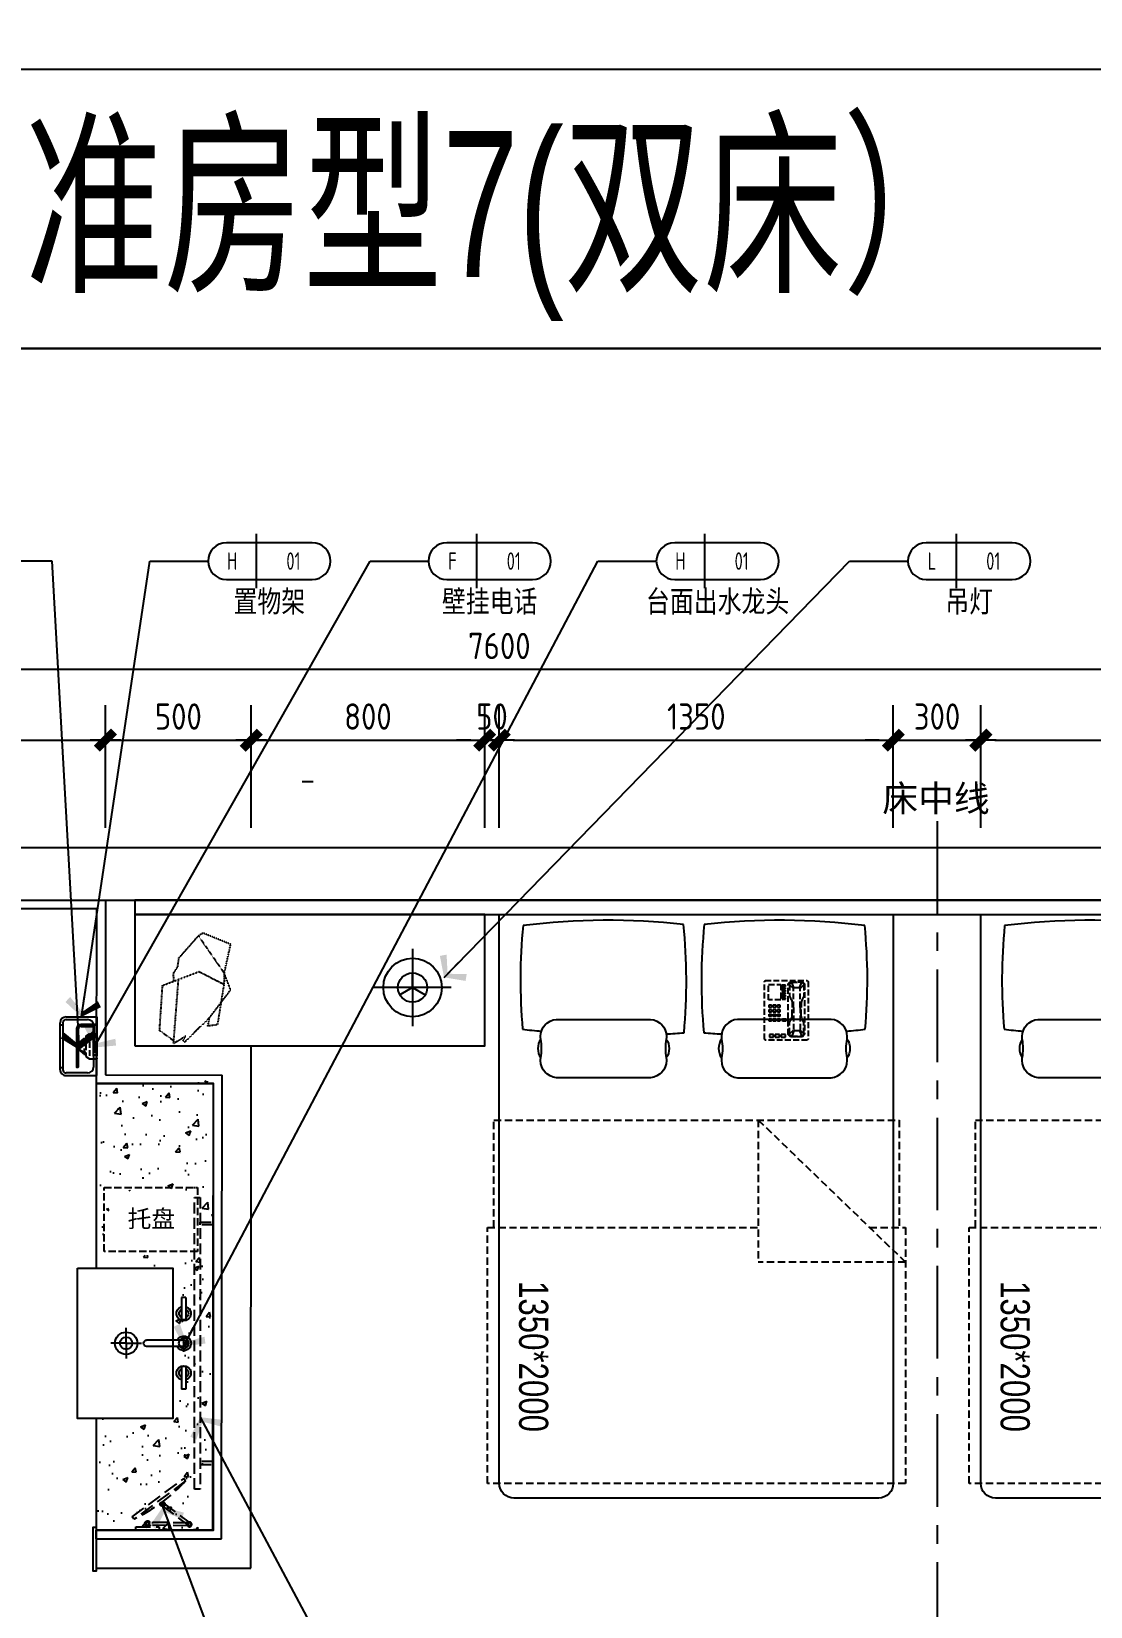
# Model space of a CAD drawing. Extents: x 220391 to 385981, y 332279 to 483868.
# Drawn here: x 260343 to 263972, y 455561 to 460960 of the extents above; entities that cross this region are included whole.
import ezdxf
from ezdxf.enums import TextEntityAlignment as Align

# ---------------------------------------------------------------- set-up
doc = ezdxf.new("R2010")
doc.units = 0
doc.header["$MEASUREMENT"] = 0
for name, pattern in [('CENTER', [50.8, 31.75, -6.35, 6.35, -6.35]), ('DASH', [0.35, 0.25, -0.1]), ('DOM-虚线', [0.35, 0.25, -0.1]), ('HIDDEN', [0.375, 0.25, -0.125, 0, 0]), ('家具平面底图$0$DOM-虚线', [0.35, 0.25, -0.1])]:
    doc.linetypes.add(name, pattern=pattern)
for name, color, linetype in [('.', 252, 'Continuous'), ('0-索引文字', 50, 'Continuous'), ('3次物线', 19, 'Continuous'), ('F-固定家具(0.25)-DOM', 2, 'Continuous'), ('F-洁具-DOM', 1, 'Continuous'), ('F-活动家私(0.25)-DOM', 51, 'Continuous'), ('SH-文字', 50, 'Continuous'), ('墙体', 4, 'Continuous')]:
    doc.layers.add(name, color=color, linetype=linetype)
doc.styles.add('DOM-romans.shx', font='dim.shx')
doc.styles.add('MtXpl_', font='')
doc.styles.add('st', font='', dxfattribs={"width": 0.7})
doc.styles.add('家具平面底图$0$st', font='')
doc.styles.get('MtXpl_').set_extended_font_data('YouYuan')
doc.styles.get('st').set_extended_font_data('SimSun')
doc.styles.get('家具平面底图$0$st').set_extended_font_data('YouYuan')
doc.dimstyles.new('DOM_DIM_1 80', dxfattribs={"dimscale": 60, "dimtxt": 1.5, "dimasz": 0.8, "dimexe": 2, "dimexo": 1.5, "dimgap": 0.6, "dimtad": 1, "dimdec": 0, "dimrnd": 5, "dimzin": 12, "dimdsep": 46, "dimtxsty": 'DOM-romans.shx', "dimblk": 'DOM_Dimension_Tick', "dimcen": 0.125, "dimclrd": 44, "dimclre": 44, "dimclrt": 50, "dimadec": 0, "dimazin": 0, "dimtfac": 1, "dimtdec": 0, "dimtix": 1, "dimtmove": 2, "dimatfit": 3, "dimldrblk": 'DOM_Leader_Arrow', "dimfxl": 0, "dimtvp": 1, "dimtolj": 1, "dimtzin": 0, "dimarcsym": 0})

# ---------------------------------------------------------------- blocks, each defined once
blk = doc.blocks.new('ehrhhh')
at = {"color": 0}
blk.add_line((292356.6, 467829.6), (315961.1, 467829.6), dxfattribs=at)
blk.add_lwpolyline([(292356.6, 474869.8), (315961.1, 474869.8), (315961.1, 466871.5), (292356.6, 466871.5)], close=True, dxfattribs=at)
blk = doc.blocks.new('ehrhhsss')
at = {"layer": 'F-活动家私(0.25)-DOM', "color": 8, "linetype": 'DOM-虚线', "ltscale": 80}
for p, q in [((301231.8, 416361.5), (301234.6, 416364.4)), ((301231.8, 416163.2), (301231.8, 416361.5)), ((301234.6, 416364.4), (301378.3, 416364.4)), ((301246.1, 416298.3), (301246.1, 416351.4)), ((301246.1, 416351.4), (301287.8, 416351.4)), ((301287.8, 416351.4), (301287.8, 416298.3)), ((301292.1, 416348.6), (301292.1, 416344.2)), ((301303.6, 416348.6), (301292.1, 416348.6)), ((301292.1, 416344.2), (301303.6, 416344.2)), ((301303.6, 416339.9), (301292.1, 416339.9)), ((301292.1, 416339.9), (301292.1, 416335.6)), ((301292.1, 416335.6), (301303.6, 416335.6)), ((301303.6, 416344.2), (301303.6, 416348.6)), ((301303.6, 416335.6), (301303.6, 416339.9)), ((301313.7, 416352.9), (301319.4, 416360)), ((301313.7, 416179), (301313.7, 416352.9)), ((301319.4, 416355.7), (301318, 416350)), ((301318, 416350), (301318, 416311.2)), ((301318, 416350), (301330.9, 416337.1)), ((301319.4, 416360), (301362.5, 416360)), ((301325.2, 416358.6), (301319.4, 416355.7)), ((301325.2, 416358.6), (301359.6, 416358.6)), ((301332.3, 416339.9), (301325.2, 416358.6)), ((301330.9, 416337.1), (301332.3, 416339.9)), ((301330.9, 416272.4), (301330.9, 416337.1)), ((301352.5, 416339.9), (301332.3, 416339.9)), ((301352.5, 416339.9), (301359.6, 416358.6)), ((301353.9, 416337.1), (301352.5, 416339.9)), ((301366.8, 416350), (301353.9, 416337.1)), ((301353.9, 416272.4), (301353.9, 416337.1)), ((301359.6, 416358.6), (301365.4, 416355.7)), ((301362.5, 416360), (301369.7, 416352.9)), ((301365.4, 416355.7), (301366.8, 416350)), ((301366.8, 416350), (301366.8, 416311.2)), ((301369.7, 416352.9), (301369.7, 416180.4)), ((301378.3, 416364.4), (301381.2, 416361.5)), ((301381.2, 416361.5), (301381.2, 416163.2)), ((301287.8, 416298.3), (301246.1, 416298.3)), ((301303.6, 416331.3), (301292.1, 416331.3)), ((301292.1, 416331.3), (301292.1, 416327)), ((301292.1, 416327), (301303.6, 416327)), ((301303.6, 416322.7), (301292.1, 416322.7)), ((301292.1, 416322.7), (301292.1, 416318.4)), ((301292.1, 416318.4), (301303.6, 416318.4)), ((301303.6, 416314.1), (301292.1, 416314.1)), ((301292.1, 416314.1), (301292.1, 416309.8)), ((301292.1, 416309.8), (301303.6, 416309.8)), ((301303.6, 416305.4), (301292.1, 416305.4)), ((301292.1, 416305.4), (301292.1, 416301.1)), ((301292.1, 416301.1), (301303.6, 416301.1)), ((301303.6, 416327), (301303.6, 416331.3)), ((301303.6, 416318.4), (301303.6, 416322.7)), ((301303.6, 416309.8), (301303.6, 416314.1)), ((301303.6, 416301.1), (301303.6, 416305.4)), ((301318, 416311.2), (301320.9, 416304)), ((301320.9, 416304), (301325.2, 416296.8)), ((301325.2, 416296.8), (301326.6, 416286.8)), ((301326.6, 416286.8), (301326.6, 416272.4)), ((301359.6, 416296.8), (301358.2, 416286.8)), ((301358.2, 416286.8), (301358.2, 416272.4)), ((301364, 416304), (301359.6, 416296.8)), ((301366.8, 416311.2), (301364, 416304)), ((301247.6, 416281), (301256.2, 416281)), ((301247.6, 416272.4), (301247.6, 416281)), ((301256.2, 416272.4), (301247.6, 416272.4)), ((301247.6, 416265.2), (301256.2, 416265.2)), ((301247.6, 416256.6), (301247.6, 416265.2)), ((301256.2, 416256.6), (301247.6, 416256.6)), ((301247.6, 416249.4), (301256.2, 416249.4)), ((301247.6, 416240.8), (301247.6, 416249.4)), ((301256.2, 416240.8), (301247.6, 416240.8)), ((301247.6, 416233.6), (301256.2, 416233.6)), ((301247.6, 416225), (301247.6, 416233.6)), ((301256.2, 416281), (301256.2, 416272.4)), ((301256.2, 416265.2), (301256.2, 416256.6)), ((301256.2, 416249.4), (301256.2, 416240.8)), ((301256.2, 416233.6), (301256.2, 416225)), ((301261.9, 416281), (301270.6, 416281)), ((301261.9, 416272.4), (301261.9, 416281)), ((301270.6, 416272.4), (301261.9, 416272.4)), ((301261.9, 416265.2), (301270.6, 416265.2)), ((301261.9, 416256.6), (301261.9, 416265.2)), ((301270.6, 416256.6), (301261.9, 416256.6)), ((301261.9, 416249.4), (301270.6, 416249.4)), ((301261.9, 416240.8), (301261.9, 416249.4)), ((301270.6, 416240.8), (301261.9, 416240.8)), ((301261.9, 416233.6), (301270.6, 416233.6)), ((301261.9, 416225), (301261.9, 416233.6)), ((301270.6, 416281), (301270.6, 416272.4)), ((301270.6, 416265.2), (301270.6, 416256.6)), ((301270.6, 416249.4), (301270.6, 416240.8)), ((301270.6, 416233.6), (301270.6, 416225)), ((301276.3, 416272.4), (301276.3, 416281)), ((301276.3, 416281), (301284.9, 416281)), ((301284.9, 416272.4), (301276.3, 416272.4)), ((301276.3, 416265.2), (301284.9, 416265.2)), ((301276.3, 416256.6), (301276.3, 416265.2)), ((301284.9, 416256.6), (301276.3, 416256.6)), ((301276.3, 416240.8), (301276.3, 416249.4)), ((301276.3, 416249.4), (301284.9, 416249.4)), ((301284.9, 416240.8), (301276.3, 416240.8)), ((301276.3, 416233.6), (301284.9, 416233.6)), ((301276.3, 416225), (301276.3, 416233.6)), ((301284.9, 416281), (301284.9, 416272.4)), ((301284.9, 416265.2), (301284.9, 416256.6)), ((301284.9, 416249.4), (301284.9, 416240.8)), ((301284.9, 416233.6), (301284.9, 416225)), ((301293.6, 416225), (301293.6, 416233.6)), ((301293.6, 416233.6), (301305, 416233.6)), ((301305, 416233.6), (301305, 416225)), ((301318, 416220.7), (301320.9, 416227.9)), ((301320.9, 416227.9), (301325.2, 416235)), ((301325.2, 416235), (301326.6, 416245.1)), ((301326.6, 416245.1), (301326.6, 416272.4)), ((301330.9, 416272.4), (301330.9, 416194.8)), ((301353.9, 416272.4), (301353.9, 416194.8)), ((301358.2, 416245.1), (301358.2, 416272.4)), ((301359.6, 416235), (301358.2, 416245.1)), ((301364, 416227.9), (301359.6, 416235)), ((301366.8, 416220.7), (301364, 416227.9)), ((301256.2, 416225), (301247.6, 416225)), ((301249, 416179), (301249, 416170.4)), ((301263.4, 416179), (301249, 416179)), ((301270.6, 416225), (301261.9, 416225)), ((301263.4, 416170.4), (301263.4, 416179)), ((301269.1, 416179), (301269.1, 416170.4)), ((301283.5, 416179), (301269.1, 416179)), ((301284.9, 416225), (301276.3, 416225)), ((301283.5, 416170.4), (301283.5, 416179)), ((301303.6, 416179), (301289.2, 416179)), ((301289.2, 416179), (301289.2, 416170.4)), ((301305, 416225), (301293.6, 416225)), ((301303.6, 416170.4), (301303.6, 416179)), ((301320.9, 416171.8), (301313.7, 416179)), ((301318, 416181.9), (301318, 416220.7)), ((301318, 416181.9), (301330.9, 416194.8)), ((301319.4, 416176.1), (301318, 416181.9)), ((301325.2, 416173.3), (301319.4, 416176.1)), ((301332.3, 416191.9), (301325.2, 416173.3)), ((301325.2, 416173.3), (301341, 416173.3)), ((301325.2, 416173.3), (301359.6, 416173.3)), ((301330.9, 416194.8), (301332.3, 416191.9)), ((301352.5, 416191.9), (301332.3, 416191.9)), ((301353.9, 416194.8), (301352.5, 416191.9)), ((301352.5, 416191.9), (301359.6, 416173.3)), ((301366.8, 416181.9), (301353.9, 416194.8)), ((301359.6, 416173.3), (301365.4, 416176.1)), ((301369.7, 416180.4), (301362.5, 416171.8)), ((301365.4, 416176.1), (301366.8, 416181.9)), ((301366.8, 416181.9), (301366.8, 416220.7)), ((301234.6, 416160.3), (301231.8, 416163.2)), ((301378.3, 416160.3), (301234.6, 416160.3)), ((301249, 416170.4), (301263.4, 416170.4)), ((301269.1, 416170.4), (301283.5, 416170.4)), ((301289.2, 416170.4), (301303.6, 416170.4)), ((301341.1, 416171.8), (301320.9, 416171.8)), ((301362.5, 416171.8), (301320.9, 416171.8)), ((301381.2, 416163.2), (301378.3, 416160.3))]:
    blk.add_line(p, q, dxfattribs=at)
blk = doc.blocks.new('ehrhr')
for p, q in [((-50032, 435.5), (-50017, 435.5)), ((-50032, 435.5), (-50032, 358.5)), ((-50017, 435.5), (-50017, 358.5)), ((-50032, 358.5), (-50017, 358.5)), ((-50024.5, 289.5), (-49897.5, 289.5)), ((-50024.5, 267.5), (-49897.5, 267.5)), ((-50032, 198.5), (-50017, 198.5)), ((-50032, 198.5), (-50032, 121.5)), ((-50017, 198.5), (-50017, 121.5)), ((-50032, 121.5), (-50017, 121.5))]:
    blk.add_line(p, q)
at = {"color": 8}
blk.add_line((-50024.5, 249), (-50024.5, 303.7), dxfattribs=at)
blk.add_circle((-50024.5, 278.5), 17.5)
for centre, start, end in [((-50024.5, 380.5), 107.4898, 72.5102), ((-50024.5, 278.5), 26.2371, 333.7629), ((-50024.5, 176.5), 287.4649, 252.5351)]:
    blk.add_arc(centre, 25, start, end, dxfattribs=at)
for centre, radius, start, end in [((-50024.5, 380.5), 16, 118.0716, 241.9284), ((-50024.5, 380.5), 16, 298.0716, 61.9284), ((-50024.5, 278.5), 11, 90, 270), ((-49897.5, 278.5), 11, 270, 90), ((-50024.5, 176.5), 16, 118.0268, 241.9732), ((-50024.5, 176.5), 16, 298.0268, 61.9732)]:
    blk.add_arc(centre, radius, start, end)
blk = doc.blocks.new('A$C11a661c9')
at = {"color": 8}
for q in [(-52.5, 0), (0, 52.5), (0, -52.5), (52.5, 0)]:
    blk.add_line((0, 0), q, dxfattribs=at)
at = {"color": 1}
blk.add_lwpolyline([(-257.3, -166.3), (-257.3, 160.1), (257.3, 160.1), (257.3, -166.3)], close=True, dxfattribs=at)
at = {"color": 8}
for radius in [38.3, 21.2]:
    blk.add_circle((0, 0), radius, dxfattribs=at)
at = {"layer": 'F-固定家具(0.25)-DOM', "xscale": -1, "rotation": 90}
blk.add_blockref('ehrhr', (278.5, -49827.1), dxfattribs=at)
blk = doc.blocks.new('A$C24FB7273')
at = {"color": 8, "linetype": 'HIDDEN', "ltscale": 100}
for p in [(-704.2, -212.5), (-1191.3, -717)]:
    blk.add_line(p, (-1191.3, -212.5), dxfattribs=at)
for points in [[(-1072.6, -594), (-1072.6, -717), (-1950, -717), (-1950, 715.5), (-1072.6, 715.5), (-1072.6, -212.5)], [(-1072.6, 693.8), (-704.2, 693.8), (-704.2, -695.4), (-1072.6, -695.4)], [(-704.2, -212.5), (-1191.3, -717)]]:
    blk.add_lwpolyline(points, dxfattribs=at)
blk.add_lwpolyline([(0, -675), (-1950, -675, -0.414214), (-2000, -625), (-2000, 625, -0.414214), (-1950, 675), (0, 675)], format="xyb", close=True)
at = {"color": 8}
for points in [[(-426.5, 532.9, 0.307692), (-491.5, 532.9, -1.888889)], [(-559, 157.2), (-559, 478.5, -0.392708), (-499.8, 533.5, -0.035252), (-491.5, 532.9, 0.092308), (-426.5, 532.9, -0.035252), (-418.1, 533.5, -0.392708), (-359, 478.5), (-359, 157.2, -0.392708), (-418.1, 102.3, -0.035252), (-426.5, 102.9, 0.092308), (-491.5, 102.9, -0.035252), (-499.8, 102.3, -0.392708), (-559, 157.2, 27.022466)], [(-426.5, 102.9, -0.307692), (-491.5, 102.9, 1.888889)], [(-559, -141.1), (-559, -462.4, 0.392708), (-499.8, -517.3, 0.035252), (-491.5, -516.7, -0.092308), (-426.5, -516.7, 0.035252), (-418.1, -517.3, 0.392708), (-359, -462.4), (-359, -141.1, 0.392708), (-418.1, -86.2, 0.035252), (-426.5, -86.7, -0.092308), (-491.5, -86.7, 0.035252), (-499.8, -86.2, 0.392708), (-559, -141.1, -27.022466)], [(-426.5, -86.7, 0.307692), (-491.5, -86.7, -1.888889)], [(-426.5, -516.7, -0.307692), (-491.5, -516.7, 1.888889)]]:
    blk.add_lwpolyline(points, format="xyb", dxfattribs=at)
for centre, radius, start, end in [((3293.2, 181.1), 3709.4, 173.5905, 174.5939), ((-224.7, -1310.4), 1912.9, 84.391, 95.0469), ((-2294.8, 303.1), 2275.6, 353.4552, 7.3296), ((3293.2, 331.1), 3709.4, 183.5253, 184.4716), ((-229, 1946.7), 1912.9, 264.724, 275.851), ((3293.2, -314.9), 3709.4, 175.5284, 176.4747), ((-229, -1930.5), 1912.9, 84.149, 95.276), ((-2294.8, -287), 2275.6, 352.6704, 6.5448), ((3293.2, -164.9), 3709.4, 185.4061, 186.4095), ((-224.7, 1326.5), 1912.9, 264.9531, 275.609)]:
    blk.add_arc(centre, radius, start, end, dxfattribs=at)
at = {"layer": 'F-活动家私(0.25)-DOM', "color": 8, "style": '家具平面底图$0$st', "width": 0.8}
blk.add_text('1350*2000', height=100, rotation=180, dxfattribs=at).set_placement((-1514.8, 557.2), align=Align.MIDDLE_CENTER)
blk = doc.blocks.new('做成ACAD TuKuai0337')
at = {"color": 57, "linetype": 'Continuous'}
for points in [[(0, 193), (0, -193)], [(193, 0), (-193, 0)], [(0, 0), (0, 72.9)]]:
    blk.add_lwpolyline(points, dxfattribs=at)
at = {"color": 58, "linetype": 'Continuous'}
for points in [[(0, 0), (-63.1, -36.4)], [(0, 0), (63.1, -36.4)]]:
    blk.add_lwpolyline(points, dxfattribs=at)
at = {"linetype": 'Continuous'}
blk.add_circle((0, 0), 145.8, dxfattribs=at)
at = {"color": 57, "linetype": 'Continuous'}
blk.add_circle((0, 0), 72.9, dxfattribs=at)
blk = doc.blocks.new('A$C358C41F5')
at = {"color": 8, "linetype": 'DASH', "ltscale": 200}
for p, q in [((-99.4, -53.7), (-93.4, -58.2)), ((-90.5, -41.6), (-84.4, -46.1)), ((-85, -49.2), (-19.5, -136)), ((-24.9, -138), (-26.8, -9.4)), ((-14.9, -137.6), (-16.8, -9.3)), ((-93, -55.2), (-27.3, -142.1))]:
    blk.add_line(p, q, dxfattribs=at)
for points in [[(-168.6, -129.9), (-37.3, 46.5), (-45.3, 52.5), (-176.6, -124)], [(-12, -40), (0, -40), (0, 40), (-12, 40)]]:
    blk.add_lwpolyline(points, close=True, dxfattribs=at)
for centre, radius in [((-22, -0.7), 5), ((-89, -52.2), 4), ((-19.7, -143.8), 7.85), ((-19.7, -143.8), 5)]:
    blk.add_circle(centre, radius, dxfattribs=at)
for centre, radius, start, end in [((-579.8, 312.6), 604.1, 312.896, 333.7833), ((-22, -0.7), 10, 300.8723, 240.8723), ((-89, -52.2), 5, 37.0519, 217.0519), ((-88.9, -52.1), 7.5, 233.3397, 53.3397), ((-21.8, -13.6), 6.6, 41.6275, 140.117)]:
    blk.add_arc(centre, radius, start, end, dxfattribs=at)
blk = doc.blocks.new('DOM_Dimension_Tick')
at = {"color": 0, "linetype": 'ByBlock'}
for p, q in [((-1.09, 0), (0, 0)), ((0, 0), (1.09, 0))]:
    blk.add_line(p, q, dxfattribs=at)
at = {"color": 0, "linetype": 'Continuous', "const_width": 0.608}
blk.add_lwpolyline([(-0.61, -0.61), (0.61, 0.61)], dxfattribs=at)
blk = doc.blocks.new('*D766')
at = {"color": 44, "lineweight": -2, "transparency": 16777216}
for p, q in [((259396.8, 458230.5), (259396.8, 458650.5)), ((260596.8, 458230.5), (260596.8, 458650.5)), ((259444.8, 458530.5), (260548.8, 458530.5))]:
    blk.add_line(p, q, dxfattribs=at)
at = {"layer": 'Defpoints', "color": 0, "transparency": 16777216}
for p in [(260596.8, 458530.5), (259396.8, 457574.8, 0), (260596.8, 457454.4, 0)]:
    blk.add_point(p, dxfattribs=at)
at = {"color": 44, "lineweight": -2, "transparency": 16777216, "xscale": 48, "yscale": 48, "zscale": 48, "rotation": 180}
blk.add_blockref('DOM_Dimension_Tick', (259396.8, 458530.5), dxfattribs=at)
at = {"color": 44, "lineweight": -2, "transparency": 16777216, "xscale": 48, "yscale": 48, "zscale": 48}
blk.add_blockref('DOM_Dimension_Tick', (260596.8, 458530.5), dxfattribs=at)
at = {"color": 50, "transparency": 16777216, "insert": (259996.8, 458611.5), "char_height": 90, "attachment_point": 5, "style": 'DOM-romans.shx'}
blk.add_mtext('\\A1;1200', dxfattribs=at)
blk = doc.blocks.new('DOM_Leader_Arrow')
at = {"color": 0, "linetype": 'ByBlock'}
blk.add_line((0, 0), (-1.5, 0), dxfattribs=at)
for points in [[(-1.29, 1), (-0.89, 1.28), (-0.36, 0), (0, 0)], [(-1.29, -1), (-0.89, -1.28), (-0.36, 0), (0, 0)]]:
    blk.add_solid(points, dxfattribs=at)
blk = doc.blocks.new('*D767')
at = {"color": 44, "lineweight": -2, "transparency": 16777216}
for p, q in [((260596.8, 458230.5), (260596.8, 458650.5)), ((261096.3, 458230.5), (261096.3, 458650.5)), ((260644.8, 458530.5), (261048.3, 458530.5))]:
    blk.add_line(p, q, dxfattribs=at)
at = {"layer": 'Defpoints', "color": 0, "transparency": 16777216}
for p in [(261096.3, 458530.5), (260596.8, 457454.4, 0), (261096.3, 457374.9, 0)]:
    blk.add_point(p, dxfattribs=at)
at = {"color": 44, "lineweight": -2, "transparency": 16777216, "xscale": 48, "yscale": 48, "zscale": 48, "rotation": 180}
blk.add_blockref('DOM_Dimension_Tick', (260596.8, 458530.5), dxfattribs=at)
at = {"color": 44, "lineweight": -2, "transparency": 16777216, "xscale": 48, "yscale": 48, "zscale": 48}
blk.add_blockref('DOM_Dimension_Tick', (261096.3, 458530.5), dxfattribs=at)
at = {"color": 50, "transparency": 16777216, "insert": (260846.6, 458611.5), "char_height": 90, "attachment_point": 5, "style": 'DOM-romans.shx'}
blk.add_mtext('\\A1;500', dxfattribs=at)
blk = doc.blocks.new('*D770')
at = {"color": 44, "lineweight": -2, "transparency": 16777216}
for p, q in [((257909.6, 456274.8), (257489.6, 456274.8)), ((257609.6, 456226.8), (257609.6, 455722.8)), ((257909.6, 455674.8), (257489.6, 455674.8))]:
    blk.add_line(p, q, dxfattribs=at)
at = {"layer": 'Defpoints', "color": 0, "transparency": 16777216}
for p in [(259394.6, 456274.8, 0), (257609.6, 455674.8), (260722.7, 455674.8, 0)]:
    blk.add_point(p, dxfattribs=at)
at = {"color": 44, "lineweight": -2, "transparency": 16777216, "xscale": 48, "yscale": 48, "zscale": 48}
for p, rotation in [((257609.6, 456274.8), 90), ((257609.6, 455674.8), 270)]:
    blk.add_blockref('DOM_Dimension_Tick', p, dxfattribs=dict(at, rotation=rotation))
at = {"color": 50, "transparency": 16777216, "insert": (257528.6, 455974.8), "char_height": 90, "attachment_point": 5, "rotation": 90, "style": 'DOM-romans.shx'}
blk.add_mtext('\\A1;600', dxfattribs=at)
blk = doc.blocks.new('*D771')
at = {"color": 44, "lineweight": -2, "transparency": 16777216}
for p, q in [((261096.3, 458320.5), (261096.3, 458650.5)), ((261896.2, 458230.5), (261896.2, 458650.5)), ((261144.3, 458530.5), (261848.2, 458530.5))]:
    blk.add_line(p, q, dxfattribs=at)
at = {"layer": 'Defpoints', "color": 0, "transparency": 16777216}
for p in [(261896.2, 458530.5), (261096.3, 458230.5, 0), (261896.2, 457520.2, 0)]:
    blk.add_point(p, dxfattribs=at)
at = {"color": 44, "lineweight": -2, "transparency": 16777216, "xscale": 48, "yscale": 48, "zscale": 48, "rotation": 180}
blk.add_blockref('DOM_Dimension_Tick', (261096.3, 458530.5), dxfattribs=at)
at = {"color": 44, "lineweight": -2, "transparency": 16777216, "xscale": 48, "yscale": 48, "zscale": 48}
blk.add_blockref('DOM_Dimension_Tick', (261896.2, 458530.5), dxfattribs=at)
at = {"color": 50, "transparency": 16777216, "insert": (261496.2, 458611.5), "char_height": 90, "attachment_point": 5, "style": 'DOM-romans.shx'}
blk.add_mtext('\\A1;800', dxfattribs=at)
blk = doc.blocks.new('*D772')
at = {"color": 44, "lineweight": -2, "transparency": 16777216}
for p, q in [((261946.2, 458230.5), (261946.2, 458650.5)), ((263296.2, 458230.5), (263296.2, 458650.5)), ((261994.2, 458530.5), (263248.2, 458530.5))]:
    blk.add_line(p, q, dxfattribs=at)
at = {"layer": 'Defpoints', "color": 0, "transparency": 16777216}
for p in [(263296.2, 458530.5), (261946.2, 457385.1, 0), (263296.2, 457420.7, 0)]:
    blk.add_point(p, dxfattribs=at)
at = {"color": 44, "lineweight": -2, "transparency": 16777216, "xscale": 48, "yscale": 48, "zscale": 48, "rotation": 180}
blk.add_blockref('DOM_Dimension_Tick', (261946.2, 458530.5), dxfattribs=at)
at = {"color": 44, "lineweight": -2, "transparency": 16777216, "xscale": 48, "yscale": 48, "zscale": 48}
blk.add_blockref('DOM_Dimension_Tick', (263296.2, 458530.5), dxfattribs=at)
at = {"color": 50, "transparency": 16777216, "insert": (262621.2, 458611.5), "char_height": 90, "attachment_point": 5, "style": 'DOM-romans.shx'}
blk.add_mtext('\\A1;1350', dxfattribs=at)
blk = doc.blocks.new('*D773')
at = {"color": 44, "lineweight": -2, "transparency": 16777216}
for p, q in [((263296.2, 458230.5), (263296.2, 458650.5)), ((263596.2, 458230.5), (263596.2, 458650.5)), ((263248.2, 458530.5), (263200.2, 458530.5)), ((263296.2, 458530.5), (263596.2, 458530.5)), ((263644.2, 458530.5), (263692.2, 458530.5))]:
    blk.add_line(p, q, dxfattribs=at)
at = {"layer": 'Defpoints', "color": 0, "transparency": 16777216}
for p in [(263596.2, 458530.5), (263596.2, 457514.5, 0), (263296.2, 457420.7, 0)]:
    blk.add_point(p, dxfattribs=at)
at = {"color": 44, "lineweight": -2, "transparency": 16777216, "xscale": 48, "yscale": 48, "zscale": 48}
blk.add_blockref('DOM_Dimension_Tick', (263296.2, 458530.5), dxfattribs=at)
at = {"color": 44, "lineweight": -2, "transparency": 16777216, "xscale": 48, "yscale": 48, "zscale": 48, "rotation": 180}
blk.add_blockref('DOM_Dimension_Tick', (263596.2, 458530.5), dxfattribs=at)
at = {"color": 50, "transparency": 16777216, "insert": (263446.2, 458611.5), "char_height": 90, "attachment_point": 5, "style": 'DOM-romans.shx'}
blk.add_mtext('\\A1;300', dxfattribs=at)
blk = doc.blocks.new('*D774')
at = {"color": 44, "lineweight": -2, "transparency": 16777216}
for p, q in [((263596.2, 458230.5), (263596.2, 458650.5)), ((264996.2, 458230.5), (264996.2, 458650.5)), ((263644.2, 458530.5), (264948.2, 458530.5))]:
    blk.add_line(p, q, dxfattribs=at)
at = {"layer": 'Defpoints', "color": 0, "transparency": 16777216}
for p in [(264996.2, 458530.5), (263596.2, 457514.5, 0), (264996.2, 457432.5, 0)]:
    blk.add_point(p, dxfattribs=at)
at = {"color": 44, "lineweight": -2, "transparency": 16777216, "xscale": 48, "yscale": 48, "zscale": 48, "rotation": 180}
blk.add_blockref('DOM_Dimension_Tick', (263596.2, 458530.5), dxfattribs=at)
at = {"color": 44, "lineweight": -2, "transparency": 16777216, "xscale": 48, "yscale": 48, "zscale": 48}
blk.add_blockref('DOM_Dimension_Tick', (264996.2, 458530.5), dxfattribs=at)
at = {"color": 50, "transparency": 16777216, "insert": (264296.2, 458611.5), "char_height": 90, "attachment_point": 5, "style": 'DOM-romans.shx'}
blk.add_mtext('\\A1;1400', dxfattribs=at)
blk = doc.blocks.new('*D781')
at = {"color": 44, "lineweight": -2, "transparency": 16777216}
for p, q in [((258146.4, 458472.5), (258146.4, 458892.5)), ((265746.2, 458472.5), (265746.2, 458892.5)), ((265698.2, 458772.5), (258194.4, 458772.5))]:
    blk.add_line(p, q, dxfattribs=at)
at = {"layer": 'Defpoints', "color": 0, "transparency": 16777216}
for p in [(258146.4, 458772.5), (258146.4, 458318.7, 0), (265746.2, 458318.7)]:
    blk.add_point(p, dxfattribs=at)
at = {"color": 44, "lineweight": -2, "transparency": 16777216, "xscale": 48, "yscale": 48, "zscale": 48, "rotation": 180}
blk.add_blockref('DOM_Dimension_Tick', (258146.4, 458772.5), dxfattribs=at)
at = {"color": 44, "lineweight": -2, "transparency": 16777216, "xscale": 48, "yscale": 48, "zscale": 48}
blk.add_blockref('DOM_Dimension_Tick', (265746.2, 458772.5), dxfattribs=at)
at = {"color": 50, "transparency": 16777216, "insert": (261946.3, 458853.5), "char_height": 90, "attachment_point": 5, "style": 'DOM-romans.shx'}
blk.add_mtext('\\A1;7600', dxfattribs=at)
blk = doc.blocks.new('*D783')
at = {"color": 44, "lineweight": -2, "transparency": 16777216}
for p, q in [((261896.2, 458230.5), (261896.2, 458650.5)), ((261946.2, 458230.5), (261946.2, 458650.5)), ((261848.2, 458530.5), (261800.2, 458530.5)), ((261946.2, 458530.5), (261896.2, 458530.5)), ((261994.2, 458530.5), (262042.2, 458530.5))]:
    blk.add_line(p, q, dxfattribs=at)
at = {"layer": 'Defpoints', "color": 0, "transparency": 16777216}
for p in [(261896.2, 458530.5), (261896.2, 457824.8, 0), (261946.2, 457824.8, 0)]:
    blk.add_point(p, dxfattribs=at)
at = {"color": 44, "lineweight": -2, "transparency": 16777216, "xscale": 48, "yscale": 48, "zscale": 48}
blk.add_blockref('DOM_Dimension_Tick', (261896.2, 458530.5), dxfattribs=at)
at = {"color": 44, "lineweight": -2, "transparency": 16777216, "xscale": 48, "yscale": 48, "zscale": 48, "rotation": 180}
blk.add_blockref('DOM_Dimension_Tick', (261946.2, 458530.5), dxfattribs=at)
at = {"color": 50, "transparency": 16777216, "insert": (261921.2, 458611.5), "char_height": 90, "attachment_point": 5, "style": 'DOM-romans.shx'}
blk.add_mtext('\\A1;50', dxfattribs=at)
blk = doc.blocks.new('A$C7b11c8ce')
at = {"color": 8, "linetype": 'DASH', "ltscale": 0.25}
blk.add_line((-165.3, -140), (-104.5, -184), dxfattribs=at)
for points in [[(111.7, 104.6), (139.1, 229), (20.9, 277.2), (0.8, 265.2)], [(-103.6, 71.5), (-106.2, 104), (-87.6, 133), (-82.7, 170.4), (0.8, 265.2), (111.7, 104.6), (110.2, 57.9)], [(-165.3, -140), (-152.6, 52.8), (3.5, 112.4), (110.2, 57.9), (82.2, -115.9), (41.6, -121), (49.2, -84.2), (-58.7, -190.7), (-65.1, -181.2), (-53.2, -164.7), (-105.5, -196.6), (-84.2, 78.9)], [(49.2, -84.2), (139.1, 33.9), (111.7, 104.6)]]:
    blk.add_lwpolyline(points, dxfattribs=at)
blk = doc.blocks.new('ehrhrh')
at = {"layer": 'F-洁具-DOM', "color": 8, "linetype": 'DOM-虚线', "ltscale": 150}
for points in [[(500, 43.5), (500, 63.5), (-500, 63.5), (-500, 43.5)], [(-415.5, 0), (-405.5, 0), (-405.5, 43.5), (-415.5, 43.5)], [(415.5, 0), (405.5, 0), (405.5, 43.5), (415.5, 43.5)]]:
    blk.add_lwpolyline(points, close=True, dxfattribs=at)
blk = doc.blocks.new('DOM-立面家具标注符号-002')
blk.add_line((0, 3.1), (0, -3.1))
at = {"color": 150}
blk.add_lwpolyline([(-3.4, 2.1, 1), (-3.4, -2.1), (6.4, -2.1, 1), (6.4, 2.1)], format="xyb", close=True, dxfattribs=at)
at = {"style": 'st', "width": 0.8, "flags": 4}
blk.add_attdef('ITEM6', text='', height=2.5, dxfattribs=at).set_placement((-6, 0), align=Align.MIDDLE_RIGHT)
at = {"style": 'DOM-romans.shx', "width": 0.8}
for tag, flags, p in [('NUM1', 12, (-2.75, 0)), ('NUM2', 4, (4.25, 0)), ('NUM4', 4, (1.5, -4.6)), ('NUM5', 4, (1.5, -7.6))]:
    blk.add_attdef(tag, text='', height=2, dxfattribs=dict(at, flags=flags)).set_placement(p, align=Align.MIDDLE)
at = {"style": 'st', "width": 0.8, "flags": 4}
blk.add_attdef('NUM3', text='', height=2.5, dxfattribs=at).set_placement((9, 0), align=Align.MIDDLE_LEFT)
blk.add_attdef('NUM7', text='', height=2.5, dxfattribs=at).set_placement((1.5, -10.85), align=Align.MIDDLE_CENTER)
blk = doc.blocks.new('家具平面底图$0$dfsggag')
at = {"color": 8, "linetype": '家具平面底图$0$DOM-虚线', "ltscale": 80}
for p, q in [((-27, 43.6), (-12.7, 59.3)), ((-11.1, 59.3), (-20.4, 42.7)), ((-12.7, 59.3), (12.7, 59.3)), ((11.1, 59.3), (20.4, 42.7)), ((27, 43.6), (12.7, 59.3)), ((-34.9, 36.8), (-42.9, 25.1)), ((-42.9, 25.1), (-42.9, 0)), ((-42.9, 25.1), (42.9, 25.1)), ((-42.9, 0), (42.9, 0)), ((-34.9, 36.8), (34.9, 36.8)), ((-27, 43.6), (-20.4, 42.7)), ((-27, 43.6), (-27, 36.8)), ((-20.4, 42.7), (20.4, 42.7)), ((-20.4, 42.7), (-20.4, 36.8)), ((27, 43.6), (20.4, 42.7)), ((20.4, 42.7), (20.4, 36.8)), ((27, 43.6), (27, 36.8)), ((34.9, 36.8), (42.9, 25.1)), ((42.9, 25.1), (42.9, 0))]:
    blk.add_line(p, q, dxfattribs=at)
for points in [[(-11.3, 11.2), (-4.7, 11.2), (-4.7, 5.1), (-11.3, 5.1)], [(1.2, 11.2), (7.8, 11.2), (7.8, 5.1), (1.2, 5.1)], [(13.6, 11.2), (20.2, 11.2), (20.2, 5.1), (13.6, 5.1)]]:
    blk.add_lwpolyline(points, close=True, dxfattribs=at)
blk = doc.blocks.new('家具平面底图$0$A$C08F94FB0')
at = {"linetype": 'Continuous'}
for p, q in [((-100.5, 0), (-30.5, 0)), ((-100.5, -105), (-100.5, 0)), ((-30.5, 0), (-30.5, -7)), ((100.5, 0), (30.5, 0)), ((100.5, -105), (100.5, 0)), ((-0.5, -125), (-80.5, -125)), ((80.5, -125), (-0.5, -125))]:
    blk.add_line(p, q, dxfattribs=at)
at = {"color": 8, "linetype": 'Continuous'}
for p, q in [((-30.5, 0), (30.5, 0)), ((-91.5, -105), (-91.5, -31)), ((-0.5, -11), (-71.5, -11)), ((34.5, -11), (-36.3, -11)), ((30.5, 0), (30.5, -7)), ((34.5, -11), (71.5, -11)), ((91.5, -31), (91.5, -105)), ((-80.5, -116), (-0.5, -116)), ((-0.5, -116), (80.5, -116))]:
    blk.add_line(p, q, dxfattribs=at)
at = {"color": 8}
for p, q in [((-72.1, -116), (-72.1, -125)), ((73.5, -116), (73.5, -125))]:
    blk.add_line(p, q, dxfattribs=at)
at = {"color": 8, "linetype": 'Continuous'}
for centre, radius, start, end in [((-71.5, -31), 20, 90, 180), ((34.5, -7), 4, 180, 270), ((71.5, -31), 20, 0, 90), ((-80.5, -105), 11, 180, 270), ((80.5, -105), 11, 270, 0)]:
    blk.add_arc(centre, radius, start, end, dxfattribs=at)
at = {"linetype": 'Continuous'}
for centre, radius, start, end in [((-34.5, -7), 4, 270, 0), ((-80.5, -105), 20, 180, 270), ((80.5, -105), 20, 270, 0)]:
    blk.add_arc(centre, radius, start, end, dxfattribs=at)
blk = doc.blocks.new('家具平面底图$0$A$C2B4824DF')
for p, q in [((63.5, -57), (63.5, 72.7)), ((69.2, 73), (63.8, 73)), ((69.5, -57), (69.5, 72.7)), ((0, -13.5), (0, -72.5)), ((9.5, -13), (0.5, -13)), ((10, -73), (10, -13.5)), ((0.5, -73), (9.5, -73)), ((53.5, -67), (10, -67)), ((10, -73), (53.5, -73))]:
    blk.add_line(p, q)
at = {"color": 250}
for p, q in [((69.5, 69), (63.5, 69)), ((69.5, 66.2), (63.5, 66.2)), ((69.5, 62.1), (63.5, 62.1)), ((63.8, -57), (63.8, 73)), ((63.8, 65.9), (69.2, 65.9)), ((69.2, 64.9), (63.8, 64.9)), ((69.2, -57), (69.2, 73)), ((10, -13.5), (0, -13.5)), ((0.5, -73), (0.5, -13)), ((9.5, -73), (9.5, -13)), ((69.5, -47.1), (63.5, -47.1)), ((69.5, -51.2), (63.5, -51.2)), ((69.2, -49.9), (63.8, -49.9)), ((69.2, -50.9), (63.8, -50.9)), ((10, -72.5), (0, -72.5)), ((53.5, -67.3), (10, -67.3)), ((10, -72.7), (53.5, -72.7)), ((53.5, -67.3), (53.5, -67)), ((53.5, -72.7), (53.5, -73)), ((63.8, -57), (63.5, -57)), ((69.2, -57), (69.5, -57))]:
    blk.add_line(p, q, dxfattribs=at)
for centre, radius, start, end in [((63.8, 72.7), 0.3, 90, 180), ((69.2, 72.7), 0.3, 0, 90), ((0.5, -13.5), 0.5, 90, 180), ((9.5, -13.5), 0.5, 0, 90), ((0.5, -72.5), 0.5, 180, 270), ((9.5, -72.5), 0.5, 270, 342.3099), ((53.5, -57), 16, 270, 0), ((53.5, -57), 10, 270, 0)]:
    blk.add_arc(centre, radius, start, end)
for radius in [15.7, 10.3]:
    blk.add_arc((53.5, -57), radius, 270, 0, dxfattribs=at)
for points, start_tangent, end_tangent in [([(63.5, 66.2), (63.5, 66.1), (63.6, 66), (63.7, 65.9), (63.8, 65.9)], (0, -1), (1, 0)), ([(63.5, 65.2), (63.5, 65.1), (63.6, 65), (63.7, 64.9), (63.8, 64.9)], (0, -1), (1, 0)), ([(69.2, 65.9), (69.3, 65.9), (69.4, 66), (69.5, 66.1), (69.5, 66.2)], (1, 0), (0, 1)), ([(69.5, 65.2), (69.5, 65.1), (69.4, 65), (69.3, 64.9), (69.2, 64.9)], (0, -1), (-1, 0)), ([(63.5, -50.2), (63.5, -50.1), (63.6, -50), (63.7, -49.9), (63.8, -49.9)], (0, 1), (1, 0)), ([(63.8, -50.9), (63.7, -50.9), (63.6, -51), (63.5, -51.1), (63.5, -51.2)], (-1, 0), (0, -1)), ([(69.5, -50.2), (69.5, -50.1), (69.4, -50), (69.3, -49.9), (69.2, -49.9)], (0, 1), (-1, 0)), ([(69.5, -51.2), (69.5, -51.1), (69.4, -51), (69.3, -50.9), (69.2, -50.9)], (0, 1), (-1, 0))]:
    blk.add_spline(points, degree=3, dxfattribs=dict(at, start_tangent=start_tangent, end_tangent=end_tangent))

msp = doc.modelspace()

# ---------------------------------------------------------------- hatches: boundary and pattern name
at = {"layer": '.'}
h = msp.add_hatch(dxfattribs=at)
h.set_pattern_fill('AR-CONC', color=8, scale=25)
h.set_pattern_definition([(50, (250580.45, 446730.32), (179.315, -15.688), [18.75, -206.25]), (355, (250580.45, 446730.32), (-34.6878, 188.048), [15, -165]), (100.4514, (250595.4, 446729.02), (144.6272, 172.36), [15.935, -175.2855]), (46.1842, (250580.45, 446780.32), (266.8103, -41.3798), [28.125, -309.375]), (96.6356, (250602.69, 446776.87), (233.6655, 243.5297), [23.9026, -262.9284]), (351.1842, (250580.45, 446780.32), (233.6655, 243.5297), [22.5, -247.5]), (21, (250605.45, 446767.82), (149.2268, -100.6547), [18.75, -206.25]), (326, (250605.45, 446767.82), (60.8288, 181.2875), [15, -165]), (71.4514, (250617.89, 446759.44), (210.0556, 80.6328), [15.935, -175.2855]), (37.5, (250580.45, 446730.32), (3.03996, 83.22346), [0, -163, 0, -167.5, 0, -165.625]), (7.5, (250580.45, 446730.32), (65.7674, 98.60293), [0, -95.5, 0, -159.25, 0, -63.125]), (327.5, (250524.7, 446730.32), (133.4556, -5.63872), [0, -62.5, 0, -195, 0, -258.75]), (317.5, (250499.7, 446730.32), (145.7965, 25.0262), [0, -81.25, 0, -129.5, 0, -183.75])])
h.paths.add_polyline_path([(260608.7, 456765.3), (260608.7, 456985.3), (260928.7, 456985.3), (260928.7, 456765.3)], flags=16)
edge = h.paths.add_edge_path()
edge.add_line((260566.7, 456720.4), (260827.7, 456720.4))
edge.add_line((260827.7, 456720.4), (260827.7, 456474))
edge.add_line((260827.7, 456474), (260738.1, 456474))
edge.add_arc((260738.1, 456463), 11, 90, 270)
edge.add_line((260738.1, 456452), (260827.7, 456452))
edge.add_line((260827.7, 456452), (260827.7, 456205.7))
edge.add_line((260827.7, 456205.7), (260566.7, 456205.7))
edge.add_line((260566.7, 456205.7), (260566.7, 455822.3))
edge.add_line((260566.7, 455822.3), (260965.1, 455822.3))
edge.add_line((260965.1, 455822.3), (260965.1, 457363.1))
edge.add_line((260965.1, 457363.1), (260566.7, 457363.1))
edge.add_line((260566.7, 457363.1), (260566.7, 456720.4))

# ---------------------------------------------------------------- linework, layer by layer
at = {"color": 8, "linetype": 'CENTER', "ltscale": 10}
msp.add_line((263446.2, 458252.3, 0), (263446.2, 454419.4, 0), dxfattribs=at)
at = {"color": 4}
for p, q in [((260597.3, 457982.5, 0), (260597.3, 457383.1, 0)), ((260697.3, 457982.5, 0), (260697.3, 457483, 0)), ((260697.3, 457483, 0), (261096.4, 457482.5, 0)), ((260597.3, 457383.1, 0), (260996.3, 457382.6, 0)), ((260566.7, 457353.1, 0), (260966.5, 457353.1, 0)), ((260565.1, 455792.3, 0), (260994.9, 455792.3, 0)), ((260565.1, 455792.3, 0), (260965.1, 455792.3, 0)), ((260565.1, 455792.3, 0), (260565.1, 455692.3, 0)), ((260565.1, 455692.3, 0), (261094.8, 455692.3, 0))]:
    msp.add_line(p, q, dxfattribs=at)
at = {"color": 3}
for p in [(260965.1, 455822.3, 0), (260565.1, 455792.3, 0)]:
    msp.add_line(p, (260565.1, 455822.3, 0), dxfattribs=at)
at = {"color": 2, "elevation": 0}
for points in [[(260697.3, 457932.5), (265746.2, 457932.5), (265746.2, 457982.5), (260697.3, 457982.5)], [(260697.3, 457482.5), (261896.2, 457482.5), (261896.2, 457932.5), (260697.3, 457932.5)]]:
    msp.add_lwpolyline(points, close=True, dxfattribs=at)
msp.add_lwpolyline([(260565.1, 456205.7), (260565.1, 455822.3), (260966.5, 455822.3), (260966.5, 457353.1), (260565.1, 457353.1), (260565.1, 456720.4)], dxfattribs=at)
at = {"color": 1, "elevation": 0}
msp.add_lwpolyline([(260565.1, 455692.3), (260565.1, 455682.3), (260555.1, 455682.3), (260555.1, 455822.3), (260555.1, 455832.3), (260565.1, 455832.3)], close=True, dxfattribs=at)
at = {"layer": '3次物线'}
msp.add_line((261308.9, 458387.5, 0), (261270.7, 458387.5, 0), dxfattribs=at)
at = {"layer": '3次物线', "color": 3}
for p, q in [((260567.3, 457952.5, 0), (259742.9, 457952.5, 0)), ((260566.7, 457353.1, 0), (260567.3, 457952.5, 0)), ((260965.1, 455822.3, 0), (260966.5, 457353.1, 0))]:
    msp.add_line(p, q, dxfattribs=at)
at = {"layer": 'F-洁具-DOM', "color": 8, "linetype": 'DOM-虚线', "ltscale": 100, "elevation": 0}
msp.add_lwpolyline([(260912, 456777.3), (260592, 456777.3), (260592, 456997.3), (260912, 456997.3)], close=True, dxfattribs=at)
at = {"layer": '墙体'}
for p, q in [((257966.7, 458162.5, 0), (265926.2, 458162.5, 0)), ((259722.9, 457982.5, 0), (265746.2, 457982.5, 0)), ((261094.8, 455692.3, 0), (261096.4, 457482.5, 0)), ((260994.9, 455792.3, 0), (260996.3, 457382.6, 0))]:
    msp.add_line(p, q, dxfattribs=at)

# ---------------------------------------------------------------- block references
at = {"color": 4}
for name, p in [('ehrhhh', (-48360.7, -6998.3)), ('ehrhhh', (-48360.7, -14996.6)), ('ehrhhsss', (-38377.1, 41342, -1044096.2))]:
    msp.add_blockref(name, p, dxfattribs=at)
at = {"color": 4, "xscale": 0.8, "yscale": 0.8, "zscale": 0.8}
msp.add_blockref('A$C7b11c8ce', (260914.6, 457647.4), dxfattribs=at)
at = {"color": 4, "xscale": -1, "rotation": 90}
msp.add_blockref('ehrhrh', (260965.1, 456463, 0), dxfattribs=at)
at = {"color": 4, "rotation": 270}
msp.add_blockref('A$C11a661c9', (260667.6, 456463, 0), dxfattribs=at)
at = {"layer": '0-索引文字'}
ref = msp.add_blockref('DOM-立面家具标注符号-002', (261113.4, 459144.5, 0), dxfattribs=dict(at, xscale=30, yscale=30, zscale=30))
ref.add_attrib('NUM1', 'H', dxfattribs={"layer": '0', "height": 60, "style": 'DOM-romans.shx', "width": 0.8}).set_placement((261030.9, 459144.5, 0), align=Align.MIDDLE)
ref.add_attrib('NUM2', '01', dxfattribs={"layer": '0', "height": 60, "style": 'DOM-romans.shx', "width": 0.8}).set_placement((261240.9, 459144.5, 0), align=Align.MIDDLE)
ref.add_attrib('NUM7', '置物架', dxfattribs={"layer": '0', "height": 75, "style": 'st', "width": 0.8}).set_placement((261158.4, 459006.5, 0), align=Align.MIDDLE_CENTER)
ref = msp.add_blockref('DOM-立面家具标注符号-002', (261868.4, 459144.5, 0), dxfattribs=dict(at, xscale=30, yscale=30, zscale=30))
ref.add_attrib('NUM1', 'F', dxfattribs={"layer": '0', "height": 60, "style": 'DOM-romans.shx', "width": 0.8}).set_placement((261785.9, 459144.5, 0), align=Align.MIDDLE)
ref.add_attrib('NUM2', '01', dxfattribs={"layer": '0', "height": 60, "style": 'DOM-romans.shx', "width": 0.8}).set_placement((261995.9, 459144.5, 0), align=Align.MIDDLE)
ref.add_attrib('NUM7', '壁挂电话', dxfattribs={"layer": '0', "height": 75, "style": 'st', "width": 0.8}).set_placement((261913.4, 459006.5, 0), align=Align.MIDDLE_CENTER)
ref = msp.add_blockref('DOM-立面家具标注符号-002', (262649.3, 459144.5, 0), dxfattribs=dict(at, xscale=30, yscale=30, zscale=30))
ref.add_attrib('NUM1', 'H', dxfattribs={"layer": '0', "height": 60, "style": 'DOM-romans.shx', "width": 0.8}).set_placement((262566.8, 459144.5, 0), align=Align.MIDDLE)
ref.add_attrib('NUM2', '01', dxfattribs={"layer": '0', "height": 60, "style": 'DOM-romans.shx', "width": 0.8}).set_placement((262776.8, 459144.5, 0), align=Align.MIDDLE)
ref.add_attrib('NUM7', '台面出水龙头', dxfattribs={"layer": '0', "height": 75, "style": 'st', "width": 0.8}).set_placement((262694.3, 459006.5, 0), align=Align.MIDDLE_CENTER)
ref = msp.add_blockref('DOM-立面家具标注符号-002', (263511.4, 459144.5), dxfattribs=dict(at, xscale=30, yscale=30, zscale=30))
ref.add_attrib('NUM1', 'L', dxfattribs={"layer": '0', "height": 60, "style": 'DOM-romans.shx', "width": 0.8}).set_placement((263428.9, 459144.5), align=Align.MIDDLE)
ref.add_attrib('NUM2', '01', dxfattribs={"layer": '0', "height": 60, "style": 'DOM-romans.shx', "width": 0.8}).set_placement((263638.9, 459144.5), align=Align.MIDDLE)
ref.add_attrib('NUM7', '吊灯', dxfattribs={"layer": '0', "height": 75, "style": 'st', "width": 0.8}).set_placement((263556.4, 459006.5), align=Align.MIDDLE_CENTER)
at = {"layer": 'F-洁具-DOM'}
for name, p, rotation in [('家具平面底图$0$A$C08F94FB0', (260566.8, 457481.3, 0), 270), ('家具平面底图$0$A$C2B4824DF', (260566.8, 457482.4, 0), 180)]:
    msp.add_blockref(name, p, dxfattribs=dict(at, rotation=rotation))
at = {"layer": 'F-洁具-DOM', "xscale": -1}
for name, p, rotation in [('家具平面底图$0$dfsggag', (260566.8, 457481.3, 0), 90), ('A$C358C41F5', (260740.9, 455822.3, 0), 90.00000000000007)]:
    msp.add_blockref(name, p, dxfattribs=dict(at, rotation=rotation))
at = {"layer": 'F-活动家私(0.25)-DOM', "extrusion": (0, 0, -1), "xscale": -1, "zscale": -1, "rotation": 270}
for p in [(-262621.2, 457932.5, 0), (-264271.2, 457932.5, 0)]:
    msp.add_blockref('A$C24FB7273', p, dxfattribs=at)
at = {"layer": 'F-活动家私(0.25)-DOM', "xscale": 0.6872852233676977, "yscale": 0.6872852233676977, "zscale": 0.6872852233676977}
msp.add_blockref('做成ACAD TuKuai0337', (261649.2, 457682.5, 0), dxfattribs=at)

# ---------------------------------------------------------------- texts
at = {"color": 50, "attachment_point": 5, "style": 'DOM-romans.shx'}
for s, insert, char_height in [('\\A1;{\\fSimSun|b0|i0|c134|p2;床中线}', (263442.6, 458326.1, 0), 90), ('\\A1;{\\fSimSun|b0|i0|c134|p2;托盘}', (260754.2, 456887, 0), 59.76)]:
    msp.add_mtext(s, dxfattribs=dict(at, insert=insert, char_height=char_height))
at = {"layer": 'SH-文字', "color": 50, "style": 'MtXpl_', "width": 0.7}
msp.add_text('标准房型7(双床）', height=500, dxfattribs=at).set_placement((259841.8, 460118.5))

# ---------------------------------------------------------------- dimensions: what is measured, and where the dimension line sits
at = {"color": 4}
for base, p1, p2, picture, middle in [((258146.4, 458772.5), (265746.2, 458318.7), (258146.4, 458318.7, 0), '*D781', (261946.3, 458853.5)), ((260596.8, 458530.5, 0), (259396.8, 457574.8, 0), (260596.8, 457454.4, 0), '*D766', (259996.8, 458611.5, 0)), ((261096.3268, 458530.4594, 0), (260596.8386, 457454.4388, 0), (261096.3268, 457374.9333, 0), '*D767', (260846.5827, 458611.4594, 0)), ((261896.2, 458530.5), (261096.3, 458230.5, 0), (261896.2, 457520.2, 0), '*D771', (261496.2, 458611.5)), ((261896.2, 458530.5), (261946.2, 457824.8, 0), (261896.2, 457824.8, 0), '*D783', (261921.2, 458611.5)), ((263296.2, 458530.5), (261946.2, 457385.1, 0), (263296.2, 457420.7, 0), '*D772', (262621.2, 458611.5)), ((263596.2, 458530.5), (263296.2, 457420.7, 0), (263596.2, 457514.5, 0), '*D773', (263446.2, 458611.5)), ((264996.2, 458530.5), (263596.2, 457514.5, 0), (264996.2, 457432.5, 0), '*D774', (264296.2, 458611.5))]:
    dim = msp.add_linear_dim(base=base, p1=p1, p2=p2, dimstyle='DOM_DIM_1 80', dxfattribs=at)
    dim.commit()
    dim.dimension.update_dxf_attribs({"geometry": picture, "text_midpoint": middle})
dim = msp.add_linear_dim(base=(257609.6, 455674.8, 0), p1=(259394.6, 456274.8, 0), p2=(260722.7, 455674.8, 0), angle=90, dimstyle='DOM_DIM_1 80', dxfattribs=at)
dim.commit()
dim.dimension.update_dxf_attribs({"geometry": '*D770', "text_midpoint": (257528.6, 455974.8, 0)})

# ---------------------------------------------------------------- leaders
for points in [[(260507.5, 457468.6, 0), (260414, 459144.5, 0), (260214, 459144.5, 0)], [(260514.3, 457581.8, 0), (260748.4, 459144.5, 0), (260948.4, 459144.5, 0)], [(260558.6, 457476.8, 0), (261503.4, 459144.5, 0), (261703.4, 459144.5, 0)], [(260865.1, 456453, 0), (262284.3, 459144.5, 0), (262484.3, 459144.5, 0)], [(261757, 457717.5), (263146.4, 459144.5), (263346.4, 459144.5)], [(260921.6, 456209.6, 0), (262358.7, 453511.4, 0), (262558.7, 453511.4, 0)], [(260793.1, 455901.2, 0), (261684.2, 453511.3, 0), (261884.2, 453511.3, 0)]]:
    msp.add_leader(points, dimstyle='DOM_DIM_1 80', override={"dimgap": 0.6, "dimtad": 0}, dxfattribs=at)

doc.saveas('drawing.dxf')
